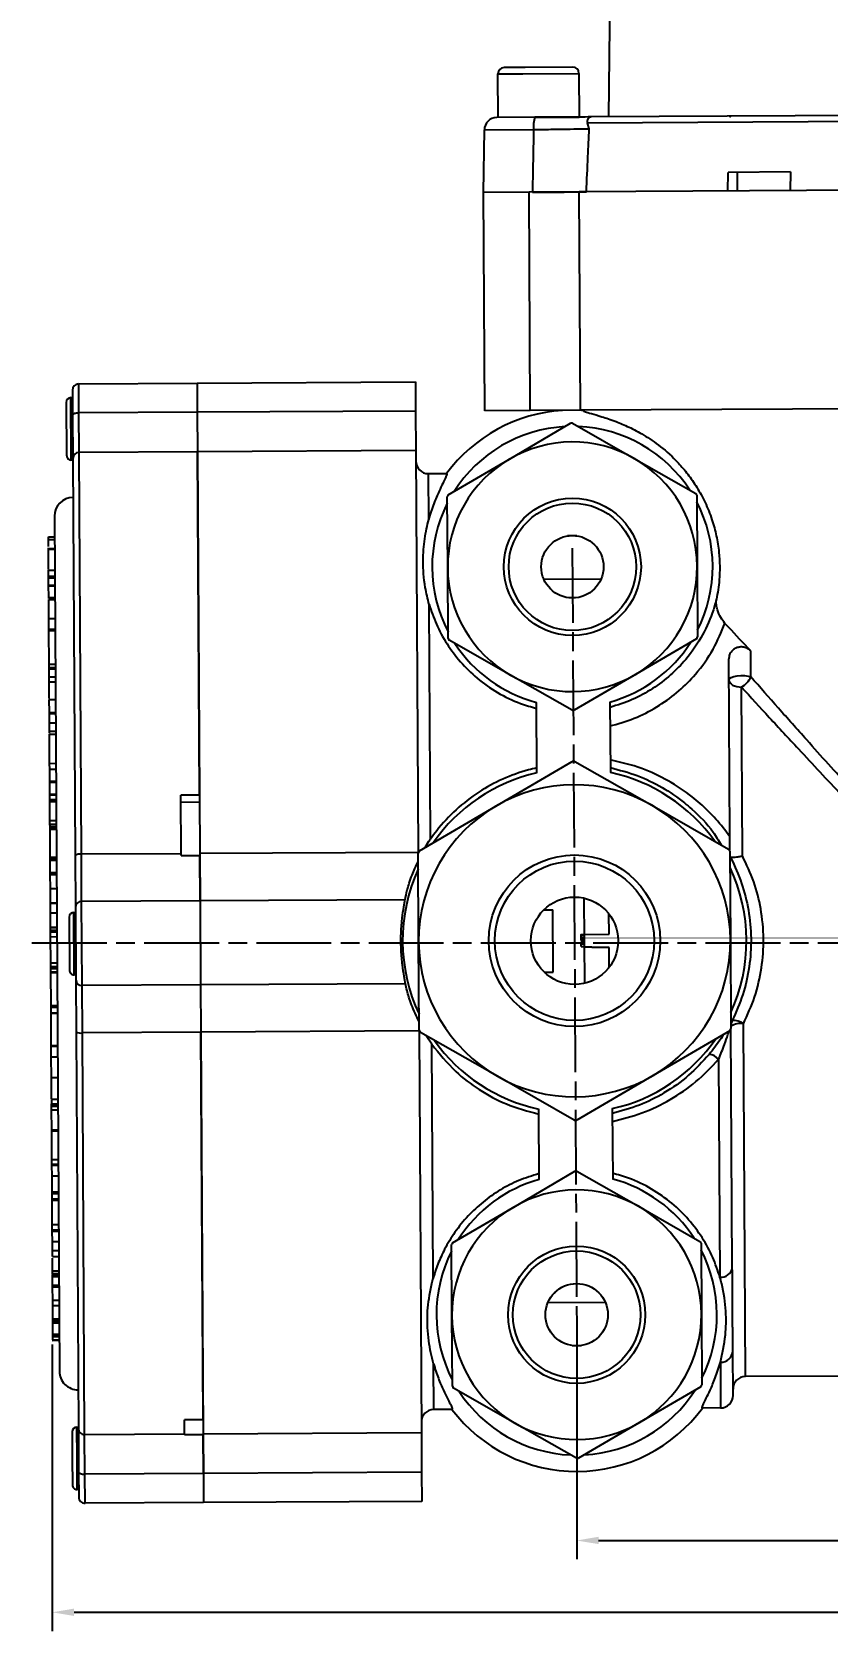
# Model space of a CAD drawing. Header units: millimetres. Extents: x 6533 to 7793, y 6972 to 7863.
# Drawn here: x 6806.1 to 6933.6, y 7419 to 7675.3 of the extents above; entities that cross this region are included whole.
import ezdxf

# ---------------------------------------------------------------- set-up
doc = ezdxf.new("R2010")
doc.units = ezdxf.units.MM
doc.linetypes.add('AM_ISO08W050', pattern=[18, 12, -1.5, 3, -1.5])
for name, color, linetype, lineweight in [('AM_5', 3, 'Continuous', 25), ('AM_7', 4, 'AM_ISO08W050', 25), ('标注', 3, 'Continuous', 13)]:
    doc.layers.add(name, color=color, linetype=linetype, lineweight=lineweight)
doc.styles.add('标注', font='txt.shx', dxfattribs={"height": 5})
doc.dimstyles.new('3.5-0.5', dxfattribs={"dimtxt": 5, "dimasz": 3.5, "dimexe": 3, "dimexo": 0.625, "dimtad": 1, "dimdsep": 46, "dimtxsty": '标注', "dimcen": 3.5, "dimaunit": 1, "dimadec": 0, "dimazin": 2, "dimtfac": 1, "dimtmove": 0, "dimatfit": 3, "dimfxl": 0, "dimarcsym": 0})
doc.dimstyles.new('3.5-0.5$0', dxfattribs={"dimtxt": 5, "dimasz": 3.5, "dimexe": 3, "dimexo": 0.625, "dimtad": 1, "dimdsep": 46, "dimtxsty": '标注', "dimcen": 3.5, "dimaunit": 1, "dimadec": 0, "dimazin": 2, "dimtfac": 1, "dimtmove": 0, "dimatfit": 3, "dimfxl": 0, "dimarcsym": 0})

# ---------------------------------------------------------------- blocks, each defined once
blk = doc.blocks.new('*D5')
at = {"layer": 'Defpoints', "color": 0, "transparency": 16777216}
for p in [(6809.38, 7465.57), (7177.5, 7467.08), (7177.5, 7422.04)]:
    blk.add_point(p, dxfattribs=at)
at = {"layer": '标注', "color": 0, "lineweight": -2, "transparency": 16777216}
for p, q in [((6809.38, 7464.94), (6809.38, 7419.04)), ((7177.5, 7466.45), (7177.5, 7419.04)), ((6812.88, 7422.04), (7174, 7422.04))]:
    blk.add_line(p, q, dxfattribs=at)
at = {"layer": '标注', "color": 0, "transparency": 16777216}
for points in [[(6812.88, 7422.63), (6812.88, 7421.46), (6809.38, 7422.04)], [(7174, 7422.63), (7174, 7421.46), (7177.5, 7422.04)]]:
    blk.add_solid(points, dxfattribs=at)
at = {"layer": '标注', "color": 0, "transparency": 16777216, "insert": (6993.44, 7425.17), "char_height": 5, "attachment_point": 5, "style": '标注'}
blk.add_mtext('370', dxfattribs=at)
blk = doc.blocks.new('*D9')
at = {"layer": 'AM_5', "color": 0, "lineweight": -2, "transparency": 16777216}
for p, q in [((7093.48, 7470.24), (7093.48, 7430.55)), ((6893.48, 7469.1), (6893.48, 7430.55)), ((6896.98, 7433.55), (7089.98, 7433.55))]:
    blk.add_line(p, q, dxfattribs=at)
at = {"layer": 'AM_5', "color": 0, "transparency": 16777216}
for points in [[(6896.98, 7434.14), (6896.98, 7432.97), (6893.48, 7433.55)], [(7089.98, 7434.14), (7089.98, 7432.97), (7093.48, 7433.55)]]:
    blk.add_solid(points, dxfattribs=at)
at = {"layer": 'Defpoints', "color": 0, "transparency": 16777216}
for p in [(7093.48, 7470.87), (6893.48, 7469.73), (7093.48, 7433.55)]:
    blk.add_point(p, dxfattribs=at)
at = {"layer": 'AM_5', "color": 0, "transparency": 16777216, "insert": (6993.48, 7436.68), "char_height": 5, "attachment_point": 5, "style": '标注'}
blk.add_mtext('200', dxfattribs=at)

msp = doc.modelspace()

# ---------------------------------------------------------------- linework, layer by layer
at = {"color": 7, "linetype": 'Continuous', "lineweight": 25}
for p, q in [((6898.643, 7661.691), (6900.164, 7791.228)), ((6892.838, 7669.657), (6885.238, 7669.614)), ((6880.844, 7668.589), (6884.862, 7668.612)), ((6880.884, 7661.589), (6880.844, 7668.589)), ((6885.238, 7669.614), (6881.838, 7669.595)), ((6884.862, 7668.612), (6893.844, 7668.663)), ((6893.844, 7668.663), (6893.884, 7661.663)), ((6980.313, 7662.157), (6895.816, 7661.674)), ((6878.562, 7649.576), (6878.68, 7659.611)), ((6878.68, 7659.611), (6886.575, 7659.656)), ((6886.752, 7661.623), (6880.668, 7661.588)), ((6886.752, 7661.623), (6893.884, 7661.663)), ((6895.194, 7660.723), (6977.574, 7661.194)), ((6895.492, 7659.777), (6895.194, 7660.723)), ((6917.703, 7649.799), (6917.797, 7652.8)), ((6927.792, 7652.857), (6917.797, 7652.8)), ((6919.22, 7652.808), (6919.238, 7649.808)), ((6927.792, 7652.857), (6927.698, 7649.856)), ((6885.843, 7649.617), (6878.562, 7649.576)), ((6885.843, 7649.617), (6878.563, 7649.576)), ((6878.762, 7614.576), (6878.563, 7649.576)), ((6893.889, 7649.663), (6885.843, 7649.617)), ((6886.043, 7614.618), (6885.843, 7649.617)), ((6975.562, 7650.13), (6893.889, 7649.663)), ((6894.089, 7614.664), (6893.889, 7649.663)), ((6813.627, 7618.904), (6832.626, 7619.013)), ((6813.653, 7614.236), (6813.627, 7618.904)), ((6832.626, 7619.013), (6867.626, 7619.213)), ((6832.626, 7619.013), (6832.653, 7614.345)), ((6867.626, 7619.213), (6867.652, 7614.544)), ((6811.643, 7615.943), (6811.692, 7607.443)), ((6812.389, 7616.697), (6812.639, 7616.699)), ((6812.446, 7606.697), (6812.389, 7616.697)), ((6812.632, 7617.899), (6812.655, 7613.879)), ((6812.655, 7613.879), (6812.695, 7606.924)), ((6832.653, 7614.345), (6813.653, 7614.236)), ((6813.689, 7607.914), (6813.653, 7614.236)), ((6867.652, 7614.544), (6832.653, 7614.345)), ((6832.653, 7614.345), (6832.689, 7608.022)), ((6867.652, 7614.544), (6867.688, 7608.222)), ((6886.043, 7614.618), (6878.762, 7614.576)), ((6894.089, 7614.664), (6886.043, 7614.618)), ((6975.762, 7615.13), (6894.089, 7614.664)), ((6882.697, 7606.851), (6892.5, 7612.586)), ((6892.828, 7612.588), (6902.696, 7606.965)), ((6867.688, 7608.222), (6832.689, 7608.022)), ((6867.688, 7608.222), (6868.056, 7543.826)), ((6812.696, 7606.699), (6812.446, 7606.697)), ((6812.695, 7606.924), (6813.058, 7543.334)), ((6832.689, 7608.022), (6813.689, 7607.914)), ((6814.057, 7543.518), (6813.689, 7607.914)), ((6832.689, 7608.022), (6833.057, 7543.627)), ((6833.003, 7553.013), (6832.689, 7608.022)), ((6872.893, 7601.116), (6882.697, 7606.851)), ((6902.696, 7606.965), (6912.565, 7601.342)), ((6869.71, 7604.524), (6872.622, 7604.541)), ((6869.752, 7597.183), (6869.71, 7604.524)), ((6872.796, 7589.473), (6872.731, 7600.831)), ((6912.73, 7601.059), (6912.795, 7589.702)), ((6809.748, 7597.682), (6810.53, 7460.684)), ((6808.767, 7594.371), (6809.767, 7594.377)), ((6808.769, 7593.98), (6808.767, 7594.371)), ((6808.769, 7593.98), (6809.769, 7593.986)), ((6893.506, 7594.537), (6892.028, 7594.528)), ((6808.652, 7592.518), (6809.777, 7592.524)), ((6808.778, 7592.428), (6809.778, 7592.433)), ((6808.797, 7589.055), (6809.797, 7589.061)), ((6808.802, 7588.109), (6808.797, 7589.055)), ((6808.802, 7588.109), (6809.802, 7588.115)), ((6808.804, 7587.832), (6808.802, 7588.109)), ((6808.804, 7587.832), (6809.804, 7587.837)), ((6808.811, 7586.666), (6808.804, 7587.832)), ((6872.86, 7578.116), (6872.796, 7589.473)), ((6888.195, 7587.63), (6897.418, 7587.682)), ((6912.795, 7589.702), (6912.86, 7578.344)), ((6808.819, 7585.154), (6808.694, 7585.153)), ((6808.811, 7586.666), (6809.811, 7586.672)), ((6808.811, 7586.524), (6808.811, 7586.666)), ((6808.811, 7586.524), (6809.811, 7586.529)), ((6808.821, 7584.814), (6808.811, 7586.524)), ((6889.362, 7586.043), (6889.269, 7586.043)), ((6889.362, 7585.952), (6889.362, 7586.043)), ((6808.697, 7584.665), (6809.822, 7584.671)), ((6808.828, 7583.56), (6808.703, 7583.56)), ((6808.824, 7584.322), (6809.824, 7584.327)), ((6870.044, 7545.966), (6869.829, 7583.542)), ((6808.841, 7581.278), (6809.841, 7581.284)), ((6808.851, 7579.592), (6808.841, 7581.278)), ((6808.851, 7579.592), (6809.851, 7579.598)), ((6808.852, 7579.35), (6808.851, 7579.592)), ((6808.852, 7579.35), (6809.852, 7579.355)), ((6808.883, 7573.985), (6808.852, 7579.35)), ((6882.894, 7572.21), (6873.026, 7577.833)), ((6912.698, 7578.059), (6902.894, 7572.324)), ((6808.87, 7576.273), (6808.745, 7576.272)), ((6918.043, 7546.339), (6917.88, 7574.846)), ((6921.412, 7571.942), (6921.379, 7576.113)), ((6808.888, 7573.13), (6808.763, 7573.129)), ((6808.883, 7573.985), (6809.883, 7573.991)), ((6808.886, 7573.442), (6809.886, 7573.447)), ((6808.887, 7573.239), (6808.886, 7573.442)), ((6808.887, 7573.239), (6809.887, 7573.245)), ((6808.895, 7571.962), (6808.887, 7573.239)), ((6902.894, 7572.324), (6893.09, 7566.589)), ((6808.77, 7571.948), (6809.895, 7571.954)), ((6808.895, 7571.962), (6809.895, 7571.968)), ((6808.899, 7571.149), (6809.899, 7571.155)), ((6892.763, 7566.588), (6882.894, 7572.21)), ((6920.06, 7543.262), (6919.906, 7570.313)), ((6808.915, 7568.32), (6809.915, 7568.326)), ((6808.927, 7566.263), (6808.915, 7568.32)), ((6887.084, 7556.553), (6887.02, 7567.85)), ((6898.819, 7567.917), (6898.883, 7556.621)), ((6808.927, 7566.263), (6809.927, 7566.268)), ((6808.928, 7566.082), (6808.927, 7566.263)), ((6808.928, 7566.082), (6809.928, 7566.087)), ((6808.937, 7564.556), (6808.928, 7566.082)), ((6808.937, 7564.504), (6808.812, 7564.503)), ((6808.937, 7564.556), (6809.937, 7564.562)), ((6808.944, 7563.229), (6808.937, 7564.556)), ((6808.944, 7563.229), (6809.944, 7563.234)), ((6808.946, 7562.932), (6808.944, 7563.229)), ((6808.947, 7562.757), (6809.947, 7562.762)), ((6808.974, 7558.089), (6808.947, 7562.757)), ((6808.957, 7560.972), (6808.832, 7560.972)), ((6808.967, 7559.304), (6808.842, 7559.304)), ((6808.974, 7558.089), (6809.974, 7558.095)), ((6808.979, 7557.136), (6808.974, 7558.089)), ((6808.979, 7557.136), (6809.979, 7557.141)), ((6808.99, 7555.209), (6808.979, 7557.136)), ((6880.514, 7551.236), (6892.769, 7558.405)), ((6893.178, 7558.407), (6905.514, 7551.379)), ((6808.99, 7555.209), (6809.99, 7555.215)), ((6808.991, 7555.092), (6808.99, 7555.209)), ((6808.991, 7555.092), (6809.991, 7555.098)), ((6809.002, 7553.129), (6808.991, 7555.092)), ((6809.002, 7553.129), (6810.002, 7553.135)), ((6809.003, 7553.033), (6809.002, 7553.129)), ((6809.003, 7553.033), (6810.003, 7553.038)), ((6809.007, 7552.272), (6809.003, 7553.033)), ((6809.007, 7552.272), (6810.007, 7552.277)), ((6809.009, 7551.983), (6809.007, 7552.272)), ((6809.009, 7551.983), (6810.009, 7551.988)), ((6809.026, 7548.928), (6809.009, 7551.983)), ((6833.003, 7553.013), (6830.003, 7552.995)), ((6830.057, 7543.609), (6830.003, 7552.995)), ((6830.01, 7551.879), (6833.01, 7551.896)), ((6809.014, 7551.125), (6808.889, 7551.125)), ((6868.26, 7544.067), (6880.514, 7551.236)), ((6905.514, 7551.379), (6917.849, 7544.35)), ((6809.026, 7548.928), (6810.026, 7548.933)), ((6809.026, 7548.891), (6809.026, 7548.928)), ((6809.029, 7548.338), (6810.029, 7548.344)), ((6809.032, 7547.953), (6809.029, 7548.338)), ((6809.032, 7547.953), (6810.032, 7547.959)), ((6809.032, 7547.835), (6809.032, 7547.953)), ((6809.032, 7547.835), (6810.032, 7547.841)), ((6809.034, 7547.53), (6809.032, 7547.835)), ((6809.034, 7547.53), (6810.034, 7547.536)), ((6809.06, 7543.029), (6809.034, 7547.53)), ((6809.06, 7542.908), (6808.935, 7542.908)), ((6809.06, 7543.029), (6810.06, 7543.035)), ((6809.061, 7542.9), (6809.06, 7543.029)), ((6809.061, 7542.9), (6810.061, 7542.906)), ((6809.062, 7542.594), (6809.061, 7542.9)), ((6809.062, 7542.594), (6810.062, 7542.599)), ((6809.074, 7540.602), (6809.062, 7542.594)), ((6813.058, 7543.334), (6813.106, 7535.004)), ((6830.057, 7543.609), (6814.057, 7543.518)), ((6814.1, 7535.946), (6814.057, 7543.518)), ((6830.058, 7543.322), (6830.057, 7543.609)), ((6830.058, 7543.322), (6833.058, 7543.34)), ((6868.056, 7543.826), (6833.057, 7543.627)), ((6833.057, 7543.627), (6833.1, 7536.054)), ((6833.1, 7536.054), (6833.058, 7543.34)), ((6868.138, 7529.514), (6868.057, 7543.711)), ((6918.056, 7543.997), (6918.137, 7529.8)), ((6809.074, 7540.602), (6810.074, 7540.607)), ((6809.075, 7540.295), (6809.074, 7540.602)), ((6809.075, 7540.295), (6810.075, 7540.301)), ((6809.088, 7538.013), (6809.075, 7540.295)), ((6809.088, 7538.013), (6810.088, 7538.019)), ((6809.102, 7535.725), (6809.088, 7538.013)), ((6894.645, 7536.493), (6894.65, 7535.666)), ((6809.102, 7535.725), (6810.101, 7535.73)), ((6809.102, 7535.696), (6809.102, 7535.725)), ((6809.102, 7535.696), (6810.102, 7535.702)), ((6809.111, 7534.112), (6809.102, 7535.696)), ((6809.111, 7534.112), (6810.111, 7534.118)), ((6809.124, 7531.824), (6809.111, 7534.112)), ((6812.86, 7534.199), (6813.11, 7534.2)), ((6812.917, 7524.199), (6812.86, 7534.199)), ((6813.106, 7535.004), (6813.172, 7523.396)), ((6833.1, 7536.054), (6814.1, 7535.946)), ((6814.177, 7522.466), (6814.1, 7535.946)), ((6865.963, 7536.242), (6833.1, 7536.054)), ((6833.1, 7536.054), (6833.177, 7522.574)), ((6888.21, 7534.629), (6889.655, 7534.637)), ((6889.712, 7524.637), (6889.655, 7534.637)), ((6894.65, 7535.666), (6894.678, 7530.666)), ((6898.678, 7530.689), (6898.659, 7533.959)), ((6809.124, 7531.824), (6810.124, 7531.83)), ((6809.124, 7531.795), (6809.124, 7531.824)), ((6809.124, 7531.795), (6810.124, 7531.801)), ((6809.124, 7531.752), (6809.124, 7531.795)), ((6809.127, 7531.333), (6810.127, 7531.338)), ((6809.128, 7531.125), (6809.127, 7531.333)), ((6812.115, 7533.444), (6812.163, 7524.944)), ((6809.128, 7531.168), (6809.003, 7531.167)), ((6809.128, 7531.125), (6810.128, 7531.13)), ((6809.128, 7531.098), (6809.128, 7531.125)), ((6809.128, 7531.098), (6810.128, 7531.103)), ((6809.132, 7530.314), (6809.128, 7531.098)), ((6809.132, 7530.314), (6810.132, 7530.32)), ((6809.156, 7526.123), (6809.132, 7530.314)), ((6868.219, 7515.317), (6868.138, 7529.514)), ((6894.178, 7530.65), (6894.678, 7530.653)), ((6894.178, 7530.641), (6894.678, 7530.644)), ((6894.179, 7530.584), (6894.178, 7530.641)), ((6894.179, 7530.584), (6894.679, 7530.587)), ((6894.179, 7530.554), (6894.679, 7530.557)), ((6894.179, 7530.524), (6894.179, 7530.554)), ((6894.179, 7530.524), (6894.679, 7530.527)), ((6894.181, 7530.125), (6894.179, 7530.524)), ((6894.181, 7530.117), (6894.681, 7530.12)), ((6894.181, 7530.101), (6894.681, 7530.103)), ((6894.181, 7530.086), (6894.181, 7530.101)), ((6894.181, 7530.086), (6894.681, 7530.088)), ((6894.182, 7530.058), (6894.181, 7530.086)), ((6894.182, 7530.058), (6894.682, 7530.061)), ((6894.182, 7530.028), (6894.682, 7530.031)), ((6894.182, 7530.016), (6894.682, 7530.019)), ((6894.682, 7530.018), (6894.182, 7530.015)), ((6894.183, 7529.806), (6894.182, 7530.003)), ((6894.183, 7529.806), (6894.683, 7529.809)), ((6894.683, 7529.78), (6894.183, 7529.778)), ((6894.185, 7529.486), (6894.685, 7529.489)), ((6894.187, 7529.144), (6894.687, 7529.147)), ((6894.189, 7528.735), (6894.689, 7528.738)), ((6894.678, 7530.666), (6898.678, 7530.689)), ((6894.678, 7530.666), (6894.69, 7528.666)), ((6918.137, 7529.8), (6918.218, 7515.603)), ((6894.69, 7528.666), (6895.889, 7528.673)), ((6894.69, 7528.666), (6894.718, 7523.666)), ((6895.889, 7528.673), (6895.89, 7528.565)), ((6898.69, 7528.581), (6895.89, 7528.565)), ((6898.708, 7525.418), (6898.69, 7528.581)), ((6809.156, 7526.123), (6810.156, 7526.128)), ((6809.16, 7525.534), (6809.156, 7526.123)), ((6809.16, 7525.534), (6810.16, 7525.54)), ((6809.16, 7525.497), (6809.16, 7525.534)), ((6809.16, 7525.497), (6810.16, 7525.503)), ((6809.162, 7525.189), (6809.16, 7525.497)), ((6809.162, 7525.189), (6810.162, 7525.195)), ((6809.165, 7524.677), (6810.165, 7524.682)), ((6809.165, 7524.601), (6809.165, 7524.677)), ((6809.165, 7524.601), (6810.165, 7524.607)), ((6809.165, 7524.565), (6809.165, 7524.601)), ((6809.165, 7524.565), (6810.165, 7524.571)), ((6809.196, 7519.258), (6809.165, 7524.565)), ((6813.167, 7524.2), (6812.917, 7524.199)), ((6888.267, 7524.629), (6889.712, 7524.637)), ((6894.718, 7523.666), (6894.723, 7522.839)), ((6813.172, 7523.396), (6813.22, 7515.067)), ((6833.177, 7522.574), (6814.177, 7522.466)), ((6814.221, 7514.893), (6814.177, 7522.466)), ((6866.04, 7522.762), (6833.177, 7522.574)), ((6833.177, 7522.574), (6833.22, 7515.002)), ((6809.19, 7520.181), (6809.065, 7520.18)), ((6809.069, 7519.518), (6809.194, 7519.519)), ((6809.196, 7519.258), (6810.196, 7519.264)), ((6809.197, 7519.027), (6809.196, 7519.258)), ((6809.197, 7519.027), (6810.197, 7519.032)), ((6809.197, 7519.019), (6810.197, 7519.024)), ((6809.202, 7518.1), (6809.197, 7519.019)), ((6809.202, 7518.1), (6810.202, 7518.105)), ((6809.203, 7518.032), (6809.202, 7518.1)), ((6809.203, 7518.032), (6810.203, 7518.038)), ((6809.232, 7512.875), (6809.203, 7518.032)), ((6918.432, 7516.878), (6918.43, 7516.934)), ((6920.537, 7459.812), (6920.214, 7516.361)), ((6813.22, 7515.067), (6813.583, 7451.476)), ((6833.22, 7515.002), (6814.221, 7514.893)), ((6814.588, 7450.498), (6814.221, 7514.893)), ((6868.22, 7515.202), (6833.22, 7515.002)), ((6833.22, 7515.002), (6833.588, 7450.606)), ((6833.575, 7452.906), (6833.22, 7515.002)), ((6868.22, 7515.202), (6868.587, 7450.806)), ((6880.761, 7507.935), (6868.426, 7514.964)), ((6870.232, 7513.086), (6869.333, 7514.447)), ((6918.015, 7515.247), (6905.761, 7508.078)), ((6918.437, 7477.224), (6918.218, 7515.603)), ((6809.232, 7512.875), (6810.232, 7512.881)), ((6809.233, 7512.752), (6809.232, 7512.875)), ((6809.233, 7512.752), (6810.233, 7512.758)), ((6809.242, 7511.04), (6809.233, 7512.752)), ((6809.242, 7511.04), (6810.242, 7511.046)), ((6809.261, 7507.732), (6809.242, 7511.04)), ((6870.446, 7475.509), (6870.232, 7513.086)), ((6916.246, 7510.667), (6916.446, 7475.772)), ((6809.261, 7507.732), (6810.261, 7507.737)), ((6809.281, 7504.253), (6809.261, 7507.732)), ((6893.097, 7500.907), (6880.761, 7507.935)), ((6905.761, 7508.078), (6893.506, 7500.909)), ((6809.281, 7504.253), (6810.281, 7504.259)), ((6809.282, 7504.183), (6809.285, 7503.547)), ((6809.285, 7503.537), (6810.285, 7503.543)), ((6809.286, 7503.383), (6809.285, 7503.537)), ((6809.286, 7503.383), (6810.286, 7503.389)), ((6809.287, 7503.156), (6809.286, 7503.383)), ((6809.287, 7503.156), (6810.287, 7503.161)), ((6809.291, 7502.545), (6810.291, 7502.551)), ((6809.309, 7499.37), (6809.291, 7502.545)), ((6887.456, 7491.397), (6887.392, 7502.693)), ((6899.191, 7502.76), (6899.255, 7491.464)), ((6809.309, 7499.37), (6810.309, 7499.376)), ((6809.31, 7499.218), (6809.309, 7499.37)), ((6809.31, 7499.218), (6810.31, 7499.224)), ((6809.336, 7494.601), (6809.31, 7499.218)), ((6809.336, 7494.601), (6810.336, 7494.606)), ((6809.34, 7493.876), (6809.336, 7494.601)), ((6809.34, 7493.876), (6810.34, 7493.882)), ((6809.342, 7493.691), (6809.34, 7493.876)), ((6809.342, 7493.691), (6810.342, 7493.697)), ((6809.351, 7491.996), (6809.342, 7493.691)), ((6809.351, 7491.996), (6810.351, 7492.002)), ((6809.366, 7489.411), (6809.351, 7491.996)), ((6883.381, 7486.989), (6893.185, 7492.724)), ((6893.512, 7492.726), (6903.381, 7487.104)), ((6809.366, 7489.411), (6810.366, 7489.417)), ((6809.367, 7489.157), (6809.366, 7489.411)), ((6809.367, 7489.157), (6810.367, 7489.162)), ((6809.372, 7488.319), (6809.367, 7489.157)), ((6809.372, 7488.319), (6810.372, 7488.324)), ((6809.373, 7488.109), (6809.372, 7488.319)), ((6809.373, 7488.109), (6810.373, 7488.114)), ((6809.396, 7484.179), (6809.373, 7488.109)), ((6873.577, 7481.254), (6883.381, 7486.989)), ((6903.381, 7487.104), (6913.249, 7481.481)), ((6809.269, 7484.45), (6809.394, 7484.451)), ((6809.399, 7483.586), (6809.274, 7483.585)), ((6809.396, 7484.179), (6810.396, 7484.185)), ((6809.401, 7483.336), (6809.396, 7484.179)), ((6809.401, 7483.336), (6810.401, 7483.342)), ((6809.402, 7483.107), (6809.401, 7483.336)), ((6809.402, 7483.107), (6810.402, 7483.112)), ((6809.411, 7481.481), (6809.402, 7483.107)), ((6809.416, 7480.632), (6809.291, 7480.631)), ((6809.411, 7481.481), (6810.411, 7481.487)), ((6809.42, 7480.032), (6809.411, 7481.481)), ((6809.42, 7480.032), (6810.42, 7480.038)), ((6809.425, 7479.042), (6809.42, 7480.032)), ((6873.48, 7469.612), (6873.415, 7480.97)), ((6913.415, 7481.198), (6913.479, 7469.84)), ((6809.425, 7479.042), (6810.425, 7479.048)), ((6810.441, 7476.285), (6809.316, 7476.278)), ((6809.438, 7476.752), (6810.438, 7476.758)), ((6809.442, 7476.153), (6810.442, 7476.159)), ((6809.443, 7475.85), (6810.443, 7475.856)), ((6809.451, 7474.481), (6809.444, 7475.823)), ((6809.451, 7474.481), (6810.451, 7474.487)), ((6809.453, 7474.215), (6809.451, 7474.481)), ((6809.453, 7474.215), (6810.453, 7474.221)), ((6809.465, 7472.052), (6809.453, 7474.215)), ((6889.913, 7473.231), (6890.006, 7473.231)), ((6890.006, 7473.231), (6890.005, 7473.322)), ((6809.465, 7472.052), (6810.465, 7472.058)), ((6809.47, 7471.211), (6809.465, 7472.052)), ((6809.47, 7471.211), (6810.47, 7471.217)), ((6809.482, 7469.061), (6809.47, 7471.211)), ((6898.08, 7471.684), (6888.857, 7471.632)), ((6913.479, 7469.84), (6913.544, 7458.483)), ((6809.482, 7469.061), (6810.482, 7469.067)), ((6809.483, 7468.835), (6809.482, 7469.061)), ((6809.483, 7468.835), (6810.483, 7468.841)), ((6809.484, 7468.715), (6809.483, 7468.835)), ((6809.484, 7468.715), (6810.484, 7468.721)), ((6809.486, 7468.423), (6809.484, 7468.715)), ((6809.486, 7468.423), (6810.486, 7468.428)), ((6809.496, 7466.597), (6809.486, 7468.423)), ((6873.545, 7458.254), (6873.48, 7469.612)), ((6810.502, 7465.575), (6809.377, 7465.569)), ((6809.496, 7466.597), (6810.496, 7466.602)), ((6809.497, 7466.512), (6809.496, 7466.597)), ((6809.497, 7466.547), (6810.497, 7466.552)), ((6809.498, 7466.242), (6809.497, 7466.547)), ((6809.498, 7466.242), (6810.498, 7466.248)), ((6809.501, 7465.712), (6809.498, 7466.242)), ((6809.501, 7465.712), (6810.501, 7465.718)), ((6892.769, 7464.777), (6894.247, 7464.785)), ((6916.524, 7462.131), (6916.565, 7454.789)), ((6918.554, 7456.801), (6918.513, 7463.946)), ((6870.566, 7454.527), (6870.524, 7461.868)), ((6936.317, 7459.902), (6920.537, 7459.812)), ((6883.579, 7452.349), (6873.71, 7457.972)), ((6913.382, 7458.198), (6903.579, 7452.463)), ((6873.479, 7454.543), (6870.566, 7454.527)), ((6916.565, 7454.789), (6913.653, 7454.773)), ((6833.575, 7452.906), (6830.575, 7452.889)), ((6830.588, 7450.589), (6830.575, 7452.889)), ((6893.447, 7446.726), (6883.579, 7452.349)), ((6903.579, 7452.463), (6893.775, 7446.728)), ((6812.586, 7450.946), (6812.61, 7446.696)), ((6813.331, 7451.7), (6813.581, 7451.701)), ((6813.36, 7446.7), (6813.331, 7451.7)), ((6813.583, 7451.476), (6813.622, 7444.521)), ((6830.588, 7450.589), (6814.588, 7450.498)), ((6814.624, 7444.175), (6814.588, 7450.498)), ((6830.588, 7450.533), (6830.588, 7450.589)), ((6830.588, 7450.533), (6833.588, 7450.55)), ((6868.587, 7450.806), (6833.588, 7450.606)), ((6833.588, 7450.606), (6833.624, 7444.284)), ((6833.624, 7444.284), (6833.588, 7450.55)), ((6868.587, 7450.806), (6868.623, 7444.484)), ((6813.388, 7441.7), (6813.36, 7446.7)), ((6812.61, 7446.696), (6812.634, 7442.446)), ((6813.622, 7444.521), (6813.645, 7440.502)), ((6833.624, 7444.284), (6814.624, 7444.175)), ((6814.651, 7439.507), (6814.624, 7444.175)), ((6868.623, 7444.484), (6833.624, 7444.284)), ((6833.624, 7444.284), (6833.651, 7439.616)), ((6868.623, 7444.484), (6868.65, 7439.816)), ((6813.638, 7441.702), (6813.388, 7441.7)), ((6833.651, 7439.616), (6814.651, 7439.507)), ((6868.65, 7439.816), (6833.651, 7439.616))]:
    msp.add_line(p, q, dxfattribs=at)
at = {"color": 7, "linetype": 'Continuous', "lineweight": 25, "flags": 128}
for points in [[(6813.653, 7614.236), (6813.458, 7614.228), (6813.271, 7614.207), (6813.098, 7614.174), (6812.947, 7614.129), (6812.823, 7614.075), (6812.731, 7614.014), (6812.674, 7613.947), (6812.655, 7613.879)], [(6894.53, 7614.638), (6894.529, 7614.642), (6894.529, 7614.645), (6894.529, 7614.649), (6894.529, 7614.652), (6894.528, 7614.656), (6894.528, 7614.659), (6894.528, 7614.663), (6894.528, 7614.666)], [(6917.899, 7571.458), (6917.99, 7571.671), (6918.255, 7571.866), (6918.671, 7572.024), (6919.2, 7572.132), (6919.792, 7572.179), (6920.395, 7572.161), (6920.952, 7572.079), (6921.412, 7571.942)], [(6917.899, 7571.458), (6917.939, 7571.233), (6918.054, 7571.016), (6918.24, 7570.817), (6918.49, 7570.643), (6918.794, 7570.501), (6919.14, 7570.396), (6919.516, 7570.333), (6919.906, 7570.313)], [(6813.622, 7444.521), (6813.642, 7444.453), (6813.699, 7444.387), (6813.792, 7444.327), (6813.917, 7444.274), (6814.068, 7444.232), (6814.242, 7444.2), (6814.429, 7444.181), (6814.624, 7444.175)]]:
    msp.add_lwpolyline(points, dxfattribs=at)
at = {"color": 7, "linetype": 'Continuous', "lineweight": 25}
for centre, radius in [((6892.795, 7589.588), 11), ((6892.795, 7589.588), 10.217), ((6892.795, 7589.588), 5), ((6893.138, 7529.657), 13.75), ((6893.138, 7529.657), 12.771), ((6893.138, 7529.657), 7), ((6893.48, 7469.726), 11), ((6893.48, 7469.726), 10.217), ((6893.48, 7469.726), 5)]:
    msp.add_circle(centre, radius, dxfattribs=at)
for centre, radius, start, end in [((6892.844, 7668.658), 1, 0.32718, 90.32718), ((6881.844, 7668.595), 1, 90.32718, 180.32718), ((6880.68, 7659.588), 2, 90.32718, 179.32718), ((6891.9, 7660.168), 5.35, 164.22338, 185.48552), ((6813.632, 7617.904), 1, 90.32718, 180.32718), ((6812.393, 7615.947), 0.75, 90.32718, 180.32718), ((6892.795, 7589.588), 25.111, 93.65538, 143.4518), ((6892.795, 7589.588), 25.111, 86.03979, 86.99898), ((6892.795, 7589.588), 22.492, 93.10023, 147.55413), ((6892.795, 7589.588), 23, 89.91903, 90.73533), ((6892.795, 7589.588), 22.492, 33.10023, 87.55413), ((6892.795, 7589.588), 20, 60.32718, 120.32718), ((6812.442, 7607.447), 0.75, 180.32718, 270.32718), ((6813.687, 7606.922), 0.992, 89.86502, 179.85744), ((6869.698, 7606.524), 2, 180.32718, 270.32718), ((6892.795, 7589.588), 20, 120.32718, 180.32718), ((6892.795, 7589.588), 20, 0.32718, 60.32718), ((6812.748, 7597.699), 3, 90.32718, 180.32718), ((6892.795, 7589.588), 23, 149.91903, 150.73533), ((6892.795, 7589.588), 23, 29.91903, 30.73533), ((6892.795, 7589.588), 22.492, 153.10023, 207.55413), ((6892.795, 7589.588), 22.492, 333.10023, 27.55413), ((6892.795, 7589.588), 20, 180.32718, 240.32718), ((6892.795, 7589.588), 20, 300.32718, 0.32718), ((6892.795, 7589.588), 23, 209.91903, 210.73533), ((6892.795, 7589.588), 22.492, 285.53317, 327.55413), ((6892.795, 7589.588), 23, 329.91903, 330.73533), ((6892.795, 7589.588), 22.492, 213.10023, 255.12119), ((6892.795, 7589.588), 20, 240.32718, 300.32718), ((6918.053, 7573.537), 3.719, 299.88086, 334.601), ((6892.795, 7589.588), 23, 269.91903, 270.73533), ((6893.138, 7529.657), 28.75, 89.91903, 90.73533), ((6893.138, 7529.657), 27.569, 102.6833, 145.25906), ((6893.138, 7529.657), 25, 60.32718, 120.32718), ((6893.138, 7529.657), 27.569, 35.3953, 77.97106), ((6893.138, 7529.657), 25, 120.32718, 180.32718), ((6893.138, 7529.657), 25, 0.32718, 60.32718), ((6893.138, 7529.657), 28.75, 29.91903, 30.73533), ((6813.824, 7541.985), 1.551, 81.34821, 119.59275), ((6893.138, 7529.657), 28.75, 149.91903, 150.73533), ((6893.138, 7529.657), 27.569, 155.3953, 205.25906), ((6893.138, 7529.657), 27.569, 335.3953, 25.25906), ((6812.865, 7533.449), 0.75, 90.32718, 180.32718), ((6814.075, 7534.977), 0.97, 88.50043, 178.37578), ((6893.138, 7529.657), 25, 180.32718, 240.32718), ((6893.138, 7529.657), 25, 300.32718, 0.32718), ((6812.913, 7524.949), 0.75, 180.32718, 270.32718), ((6814.141, 7523.435), 0.97, 182.27858, 272.15393), ((6920.21, 7516.035), 1.994, 153.21616, 180.32526), ((6920.21, 7515.976), 1.994, 153.1168, 180.32526), ((6919.749, 7513.468), 2.93, 80.86838, 121.53989), ((6918.519, 7513.849), 3.03, 55.98155, 91.65073), ((6813.97, 7516.424), 1.551, 241.06161, 279.30615), ((6893.138, 7529.657), 28.75, 209.91903, 210.73533), ((6893.138, 7529.657), 27.569, 215.3953, 257.97106), ((6893.138, 7529.657), 27.569, 282.6833, 325.25906), ((6893.138, 7529.657), 28.75, 329.91903, 330.73533), ((6914.438, 7509.01), 2.453, 42.4958, 83.37), ((6893.138, 7529.657), 25, 240.32718, 300.32718), ((6893.138, 7529.657), 28.75, 269.91903, 270.73533), ((6893.48, 7469.726), 22.492, 105.53317, 147.55413), ((6893.48, 7469.726), 23, 89.91903, 90.73533), ((6893.48, 7469.726), 22.492, 33.10023, 75.12119), ((6893.48, 7469.726), 20, 60.32718, 120.32718), ((6893.48, 7469.726), 20, 120.32718, 180.32718), ((6893.48, 7469.726), 20, 0.32718, 60.32718), ((6893.48, 7469.726), 23, 149.91903, 150.73533), ((6893.48, 7469.726), 23, 29.91903, 30.73533), ((6893.48, 7469.726), 22.492, 333.10023, 27.55413), ((6893.48, 7469.726), 22.492, 153.10023, 207.55413), ((6916.676, 7477.548), 1.791, 262.60493, 349.57471), ((6893.48, 7469.726), 20, 300.32718, 0.32718), ((6893.48, 7469.726), 20, 180.32718, 240.32718), ((6916.606, 7464.039), 1.91, 267.53299, 357.22952), ((6813.53, 7460.701), 3, 180.32718, 270.32718), ((6920.548, 7457.812), 2, 90.32718, 180.32718), ((6893.48, 7469.726), 23, 209.91903, 210.73533), ((6893.48, 7469.726), 22.492, 213.10023, 267.55413), ((6893.48, 7469.726), 22.492, 273.10023, 327.55413), ((6893.48, 7469.726), 23, 329.91903, 330.73533), ((6870.578, 7452.527), 2, 90.32718, 180.32718), ((6893.48, 7469.726), 25.111, 217.20256, 323.4518), ((6916.554, 7456.789), 2, 270.32718, 0.32718), ((6893.48, 7469.726), 20, 240.32718, 300.32718), ((6813.336, 7450.95), 0.75, 90.32718, 180.32718), ((6814.575, 7451.49), 0.992, 180.79692, 270.78934), ((6893.48, 7469.726), 23, 269.91903, 270.73533), ((6813.384, 7442.45), 0.75, 180.32718, 270.32718), ((6814.645, 7440.507), 1, 180.32718, 270.32718)]:
    msp.add_arc(centre, radius, start, end, dxfattribs=at)
for points, knots in [([(6886.575, 7659.656), (6886.539, 7657.783), (6886.475, 7654.438), (6886.41, 7651.092), (6886.382, 7649.62)], [0, 0, 0, 0, 0.56, 1, 1, 1, 1]), ([(6886.575, 7659.656), (6887.647, 7659.673), (6889.793, 7659.706), (6892.535, 7659.745), (6894.623, 7659.771), (6895.202, 7659.775), (6895.492, 7659.777)], [0, 0, 0, 0, 0.2500471, 0.50006, 0.7503071, 1, 1, 1, 1]), ([(6895.816, 7661.674), (6895.162, 7661.671), (6893.861, 7661.663), (6891.527, 7661.65), (6889.118, 7661.636), (6887.542, 7661.627), (6886.752, 7661.623)], [0, 0, 0, 0, 0.2818719, 0.5606521, 0.7796601, 1, 1, 1, 1]), ([(6895.033, 7649.67), (6895.118, 7651.556), (6895.272, 7654.926), (6895.424, 7658.295), (6895.492, 7659.777)], [0, 0, 0, 0, 0.56, 1, 1, 1, 1]), ([(6895.816, 7661.674), (6895.809, 7661.675), (6895.799, 7661.675), (6895.716, 7661.661), (6895.526, 7661.611), (6895.263, 7661.423), (6895.128, 7661.028), (6895.173, 7660.819), (6895.194, 7660.72)], [0, 0, 0, 0, 0.1242574, 0.1869719, 0.1977105, 0.5021262, 0.7642666, 1, 1, 1, 1]), ([(6918.038, 7661.786), (6918.042, 7661.777), (6918.052, 7661.756), (6918.162, 7661.779), (6918.221, 7661.791)], [0, 0, 0, 0, 0.4605341, 1, 1, 1, 1]), ([(6886.382, 7649.62), (6887.427, 7649.626), (6889.516, 7649.638), (6892.164, 7649.653), (6894.186, 7649.665), (6894.75, 7649.668), (6895.033, 7649.67)], [0, 0, 0, 0, 0.2500652, 0.4994456, 0.7493864, 1, 1, 1, 1]), ([(6894.53, 7614.638), (6894.599, 7614.571), (6894.737, 7614.437), (6895.775, 7614.163), (6897.408, 7613.692), (6899.49, 7612.99), (6901.818, 7612.037), (6904.215, 7610.776), (6906.908, 7608.97), (6909.341, 7606.78), (6911.31, 7604.473), (6912.77, 7602.381), (6914.105, 7599.933), (6915.178, 7597.287), (6915.913, 7594.566), (6916.318, 7592.034), (6916.443, 7589.658), (6916.365, 7587.082), (6916.073, 7585.407), (6915.897, 7584.393)], [0, 0, 0, 0, 0.0982074, 0.1967841, 0.2952852, 0.393389, 0.465338, 0.5372427, 0.6099054, 0.682371, 0.7201928, 0.7579698, 0.7962432, 0.8344486, 0.8674177, 0.9003836, 0.9285512, 0.9567372, 1, 1, 1, 1]), ([(6872.622, 7604.541), (6872.652, 7604.507), (6872.712, 7604.44), (6872.479, 7603.888), (6872.033, 7603.001), (6871.377, 7601.647), (6870.554, 7599.795), (6870.02, 7598.056), (6869.752, 7597.183)], [0, 0, 0, 0, 0.1525742, 0.3051596, 0.461858, 0.6185799, 0.8086165, 1, 1, 1, 1]), ([(6869.829, 7583.542), (6869.598, 7584.461), (6868.985, 7586.89), (6868.769, 7590.631), (6869.04, 7594.184), (6869.514, 7596.18), (6869.752, 7597.183)], [0, 0, 0, 0, 0.1656769, 0.4382099, 0.7177429, 1, 1, 1, 1]), ([(6808.775, 7592.849), (6808.774, 7593.088), (6808.77, 7593.702), (6808.769, 7593.875), (6808.769, 7593.98)], [0, 0, 0, 0, 0.388127, 1, 1, 1, 1]), ([(6808.796, 7589.141), (6808.795, 7589.487), (6808.79, 7590.337), (6808.784, 7591.401), (6808.779, 7592.15), (6808.778, 7592.335), (6808.778, 7592.428)], [0, 0, 0, 0, 0.2561162, 0.6273694, 0.8136865, 1, 1, 1, 1]), ([(6808.841, 7581.38), (6808.84, 7581.474), (6808.837, 7582.048), (6808.832, 7582.941), (6808.827, 7583.853), (6808.825, 7584.165), (6808.824, 7584.322)], [0, 0, 0, 0, 0.0886133, 0.5434746, 0.7717201, 1, 1, 1, 1]), ([(6869.829, 7583.542), (6870.177, 7582.497), (6870.872, 7580.409), (6872.557, 7577.284), (6874.752, 7574.335), (6877.453, 7571.66), (6880.717, 7569.373), (6883.977, 7567.775), (6886.173, 7567.147), (6887.025, 7566.903)], [0, 0, 0, 0, 0.1585778, 0.3170126, 0.4639586, 0.6107796, 0.7586227, 0.9063783, 1, 1, 1, 1]), ([(6915.897, 7584.393), (6915.739, 7583.822), (6915.224, 7581.959), (6913.8, 7578.675), (6911.42, 7575.113), (6908.608, 7572.213), (6905.722, 7570.012), (6902.446, 7568.203), (6900.031, 7567.44), (6898.824, 7567.058)], [0, 0, 0, 0, 0.085829, 0.2800044, 0.4737823, 0.6064816, 0.7390986, 0.8695685, 1, 1, 1, 1]), ([(6917.242, 7580.526), (6917.009, 7580.826), (6916.537, 7581.43), (6916.09, 7582.513), (6915.875, 7583.437), (6915.84, 7584.033), (6915.883, 7584.304), (6915.897, 7584.393)], [0, 0, 0, 0, 0.2938257, 0.5930859, 0.7890914, 0.9313425, 1, 1, 1, 1]), ([(6898.841, 7564.082), (6898.98, 7564.116), (6900.463, 7564.474), (6903.211, 7565.421), (6906.8, 7567.302), (6909.946, 7569.651), (6912.946, 7572.666), (6915.55, 7576.373), (6916.678, 7579.141), (6917.242, 7580.526)], [0, 0, 0, 0, 0.0151329, 0.161419, 0.3077228, 0.4523133, 0.5969618, 0.7983153, 1, 1, 1, 1]), ([(6921.379, 7576.113), (6920.19, 7577.377), (6918.789, 7578.865), (6917.445, 7580.309), (6917.242, 7580.526)], [0, 0, 0, 0, 0.84931434, 1, 1, 1, 1]), ([(6921.379, 7576.113), (6921.227, 7576.248), (6920.923, 7576.518), (6920.299, 7576.733), (6919.664, 7576.758), (6919.089, 7576.617), (6918.59, 7576.337), (6918.182, 7575.916), (6917.923, 7575.399), (6917.894, 7575.022), (6917.88, 7574.846)], [0, 0, 0, 0, 0.1309585, 0.2625394, 0.380592, 0.49014, 0.6030343, 0.7284892, 0.8733608, 1, 1, 1, 1]), ([(6808.886, 7573.463), (6808.886, 7573.482), (6808.886, 7573.508), (6808.885, 7573.557), (6808.885, 7573.603), (6808.885, 7573.672), (6808.884, 7573.805), (6808.883, 7573.913), (6808.883, 7573.985)], [0, 0, 0, 0, 0.1263216, 0.1802778, 0.2350742, 0.3460005, 0.5630009, 1, 1, 1, 1]), ([(6808.899, 7571.149), (6808.898, 7571.323), (6808.896, 7571.672), (6808.895, 7571.938), (6808.895, 7571.896), (6808.895, 7571.876)], [0, 0, 0, 0, 0.3520533, 0.7042856, 1, 1, 1, 1]), ([(6808.914, 7568.495), (6808.912, 7568.915), (6808.908, 7569.576), (6808.903, 7570.527), (6808.9, 7570.942), (6808.899, 7571.149)], [0, 0, 0, 0, 0.4644943, 0.73218594, 1, 1, 1, 1]), ([(6919.906, 7570.313), (6921.382, 7568.698), (6924.342, 7565.46), (6929.689, 7559.681), (6935.936, 7553.014), (6943.21, 7545.41), (6950.743, 7537.695), (6955.968, 7532.585), (6958.581, 7530.031)], [0, 0, 0, 0, 0.1267265, 0.2541095, 0.4376598, 0.6212433, 0.8106118, 1, 1, 1, 1]), ([(6959.371, 7530.827), (6956.883, 7533.359), (6951.907, 7538.423), (6944.582, 7546.217), (6937.36, 7554.059), (6931.093, 7561.01), (6925.776, 7566.982), (6922.869, 7570.286), (6921.412, 7571.942)], [0, 0, 0, 0, 0.1836196, 0.367222, 0.5564109, 0.7455629, 0.8724613, 1, 1, 1, 1]), ([(6887.08, 7557.366), (6886.632, 7557.26), (6884.76, 7556.816), (6881.576, 7555.652), (6877.662, 7553.528), (6874.091, 7550.749), (6871.598, 7548.105), (6870.37, 7546.415), (6870.044, 7545.966)], [0, 0, 0, 0, 0.0651536, 0.27251, 0.4799302, 0.7001338, 0.9203511, 1, 1, 1, 1]), ([(6918.043, 7546.339), (6917.323, 7547.296), (6915.885, 7549.208), (6913.779, 7551.261), (6911.255, 7553.362), (6908.208, 7555.379), (6903.81, 7557.478), (6900.576, 7558.256), (6898.871, 7558.667)], [0, 0, 0, 0, 0.1540427, 0.3080974, 0.378508, 0.5780622, 0.7775799, 1, 1, 1, 1]), ([(6898.879, 7557.398), (6900.339, 7557.02), (6903.233, 7556.271), (6907.22, 7554.313), (6910.063, 7552.38), (6912.819, 7550.013), (6914.947, 7547.858), (6916.246, 7545.722), (6916.673, 7545.021)], [0, 0, 0, 0, 0.2003955, 0.3970792, 0.5938237, 0.6635852, 0.8895379, 1, 1, 1, 1]), ([(6809.029, 7548.338), (6809.029, 7548.401), (6809.028, 7548.527), (6809.027, 7548.718), (6809.027, 7548.859), (6809.026, 7548.905), (6809.026, 7548.928)], [0, 0, 0, 0, 0.2805008, 0.5599417, 0.7795402, 1, 1, 1, 1]), ([(6869.185, 7544.609), (6869.378, 7544.938), (6869.639, 7545.383), (6869.961, 7545.846), (6870.044, 7545.966)], [0, 0, 0, 0, 0.74228324, 1, 1, 1, 1]), ([(6918.055, 7544.172), (6918.055, 7544.181), (6918.052, 7544.785), (6918.047, 7545.568), (6918.043, 7546.339)], [0, 0, 0, 0, 0.0154829, 1, 1, 1, 1]), ([(6865.963, 7536.242), (6866.057, 7536.715), (6866.245, 7537.662), (6866.948, 7539.961), (6867.717, 7541.627), (6868.064, 7542.381)], [0, 0, 0, 0, 0.3537743, 0.7076089, 1, 1, 1, 1]), ([(6918.075, 7543.124), (6918.122, 7543.094), (6918.216, 7543.034), (6918.614, 7543.026), (6919.155, 7543.08), (6919.665, 7543.172), (6919.972, 7543.241), (6920.056, 7543.261), (6920.06, 7543.262)], [0, 0, 0, 0, 0.2247288, 0.4493265, 0.6774787, 0.9120762, 0.9954833, 1, 1, 1, 1]), ([(6918.075, 7543.124), (6918.114, 7543.051), (6918.836, 7541.688), (6920.022, 7538.902), (6921.141, 7534.56), (6921.557, 7530.03), (6921.25, 7525.46), (6920.254, 7520.998), (6919.039, 7518.251), (6918.432, 7516.878)], [0, 0, 0, 0, 0.0092868, 0.1717756, 0.3342093, 0.5007093, 0.6672074, 0.8335738, 1, 1, 1, 1]), ([(6920.214, 7516.361), (6920.857, 7517.767), (6922.163, 7520.619), (6923.224, 7525.244), (6923.573, 7530.026), (6923.12, 7534.684), (6921.988, 7539.185), (6920.708, 7541.891), (6920.06, 7543.262)], [0, 0, 0, 0, 0.16689886, 0.3386246, 0.50511782, 0.6769526, 0.83633061, 1, 1, 1, 1]), ([(6866.04, 7522.762), (6865.971, 7523.121), (6865.832, 7523.839), (6865.522, 7525.753), (6865.31, 7528.039), (6865.278, 7530.49), (6865.432, 7532.802), (6865.695, 7534.753), (6865.887, 7535.802), (6865.951, 7536.174), (6865.963, 7536.242)], [0, 0, 0, 0, 0.1392095, 0.278354, 0.418662, 0.5563775, 0.6916671, 0.8285305, 0.9684858, 1, 1, 1, 1]), ([(6809.127, 7531.333), (6809.126, 7531.399), (6809.125, 7531.53), (6809.125, 7531.69), (6809.124, 7531.739), (6809.124, 7531.752)], [0, 0, 0, 0, 0.4234198, 0.8451404, 1, 1, 1, 1]), ([(6894.178, 7530.641), (6894.178, 7530.646), (6894.178, 7530.651), (6894.178, 7530.649), (6894.178, 7530.649)], [0, 0, 0, 0, 0.7869417, 1, 1, 1, 1]), ([(6894.179, 7530.554), (6894.179, 7530.555), (6894.179, 7530.557), (6894.179, 7530.562), (6894.179, 7530.566), (6894.179, 7530.568), (6894.179, 7530.569), (6894.179, 7530.569), (6894.179, 7530.571), (6894.179, 7530.572), (6894.179, 7530.574), (6894.179, 7530.576), (6894.179, 7530.58), (6894.179, 7530.582), (6894.179, 7530.584)], [0, 0, 0, 0, 0.2386166, 0.3782712, 0.4446992, 0.4580092, 0.4698852, 0.4809028, 0.4921122, 0.5298726, 0.5785042, 0.6635883, 0.7988682, 1, 1, 1, 1]), ([(6894.182, 7530.028), (6894.182, 7530.036), (6894.182, 7530.05), (6894.182, 7530.055), (6894.182, 7530.058)], [0, 0, 0, 0, 0.5578682, 1, 1, 1, 1]), ([(6894.182, 7530.015), (6894.182, 7530.015), (6894.182, 7530.014), (6894.182, 7530.017), (6894.182, 7530.015), (6894.182, 7530.019), (6894.182, 7530.022), (6894.182, 7530.024), (6894.182, 7530.026), (6894.182, 7530.027), (6894.182, 7530.028)], [0, 0, 0, 0, 0.43469275, 0.66878048, 0.85742927, 0.8923288, 0.92940729, 0.94712293, 0.963918, 1, 1, 1, 1]), ([(6894.183, 7529.778), (6894.183, 7529.778), (6894.183, 7529.776), (6894.183, 7529.78), (6894.183, 7529.782), (6894.183, 7529.794), (6894.183, 7529.802), (6894.183, 7529.806)], [0, 0, 0, 0, 0.0252648, 0.2679547, 0.5149893, 0.7558347, 1, 1, 1, 1]), ([(6894.187, 7529.144), (6894.187, 7529.176), (6894.186, 7529.24), (6894.186, 7529.313), (6894.185, 7529.388), (6894.185, 7529.479), (6894.185, 7529.483), (6894.185, 7529.486)], [0, 0, 0, 0, 0.0613956, 0.1238791, 0.249019, 0.4993402, 1, 1, 1, 1]), ([(6894.189, 7528.735), (6894.189, 7528.75), (6894.189, 7528.772), (6894.188, 7528.879), (6894.188, 7528.957), (6894.187, 7529.03), (6894.187, 7529.09), (6894.187, 7529.126), (6894.187, 7529.144)], [0, 0, 0, 0, 0.5003479, 0.7505412, 0.8755631, 0.9378648, 0.96908, 1, 1, 1, 1]), ([(6809.165, 7524.677), (6809.165, 7524.689), (6809.164, 7524.712), (6809.163, 7524.899), (6809.162, 7525.079), (6809.162, 7525.189)], [0, 0, 0, 0, 0.2815224, 0.5597776, 1, 1, 1, 1]), ([(6868.211, 7516.647), (6867.774, 7517.585), (6866.899, 7519.463), (6866.276, 7521.616), (6866.11, 7522.421), (6866.04, 7522.762)], [0, 0, 0, 0, 0.3654374, 0.7316204, 1, 1, 1, 1]), ([(6918.43, 7516.934), (6918.421, 7516.928), (6918.402, 7516.915), (6918.315, 7516.766), (6918.228, 7516.612), (6918.213, 7516.584)], [0, 0, 0, 0, 0.4335679, 0.8990313, 1, 1, 1, 1]), ([(6917.077, 7514.698), (6916.888, 7514.395), (6916.199, 7513.296), (6915.342, 7512.224), (6914.721, 7511.447)], [0, 0, 0, 0, 0.2754647, 1, 1, 1, 1]), ([(6916.246, 7510.667), (6916.569, 7511.455), (6917.098, 7512.747), (6917.628, 7514.303), (6917.85, 7514.997), (6917.91, 7515.185)], [0, 0, 0, 0, 0.5328098, 0.8735179, 1, 1, 1, 1]), ([(6870.232, 7513.086), (6871.458, 7511.568), (6873.686, 7508.813), (6877.829, 7505.685), (6882.272, 7503.253), (6885.636, 7502.352), (6887.397, 7501.881)], [0, 0, 0, 0, 0.2794219, 0.507449, 0.7421952, 1, 1, 1, 1]), ([(6914.721, 7511.447), (6913.658, 7510.289), (6911.501, 7507.941), (6907.679, 7505.26), (6903.564, 7503.168), (6900.665, 7502.382), (6899.195, 7501.984)], [0, 0, 0, 0, 0.2560179, 0.519186, 0.7563425, 1, 1, 1, 1]), ([(6899.202, 7500.714), (6900.802, 7501.114), (6904.047, 7501.925), (6908.55, 7504.123), (6912.748, 7506.971), (6915.069, 7509.424), (6916.246, 7510.667)], [0, 0, 0, 0, 0.2432985, 0.493765, 0.7433876, 1, 1, 1, 1]), ([(6809.291, 7502.545), (6809.291, 7502.581), (6809.29, 7502.653), (6809.289, 7502.898), (6809.288, 7503.058), (6809.287, 7503.156)], [0, 0, 0, 0, 0.2815865, 0.5601908, 1, 1, 1, 1]), ([(6887.451, 7492.343), (6886.36, 7492.006), (6884.179, 7491.332), (6881.155, 7489.762), (6878.415, 7487.835), (6875.957, 7485.534), (6873.888, 7482.965), (6872.311, 7480.347), (6871.167, 7477.838), (6870.687, 7476.286), (6870.446, 7475.509)], [0, 0, 0, 0, 0.1205997, 0.2412267, 0.3666806, 0.4921926, 0.6282377, 0.7643753, 0.8821668, 1, 1, 1, 1]), ([(6916.446, 7475.772), (6916.098, 7476.816), (6915.403, 7478.905), (6913.718, 7482.03), (6911.523, 7484.979), (6908.822, 7487.654), (6905.558, 7489.941), (6902.298, 7491.539), (6900.102, 7492.167), (6899.25, 7492.41)], [0, 0, 0, 0, 0.1585778, 0.3170126, 0.4639586, 0.6107796, 0.7586227, 0.9063783, 1, 1, 1, 1]), ([(6809.438, 7476.752), (6809.437, 7476.915), (6809.435, 7477.239), (6809.432, 7477.906), (6809.429, 7478.46), (6809.427, 7478.763), (6809.426, 7478.818)], [0, 0, 0, 0, 0.3103563, 0.6202424, 0.9300981, 1, 1, 1, 1]), ([(6809.441, 7476.28), (6809.441, 7476.299), (6809.441, 7476.333), (6809.439, 7476.624), (6809.438, 7476.752)], [0, 0, 0, 0, 0.55860105, 1, 1, 1, 1]), ([(6809.443, 7475.85), (6809.443, 7475.916), (6809.442, 7476.032), (6809.442, 7476.116), (6809.442, 7476.153)], [0, 0, 0, 0, 0.5602927, 1, 1, 1, 1]), ([(6870.524, 7461.868), (6870.372, 7462.448), (6870.068, 7463.607), (6869.743, 7465.524), (6869.521, 7467.983), (6869.519, 7471.287), (6870.135, 7474.092), (6870.446, 7475.509)], [0, 0, 0, 0, 0.1655382, 0.3311044, 0.4973419, 0.7459105, 1, 1, 1, 1]), ([(6916.524, 7462.131), (6916.841, 7463.513), (6917.396, 7465.922), (6917.496, 7470.274), (6917.068, 7473.511), (6916.545, 7475.41), (6916.446, 7475.772)], [0, 0, 0, 0, 0.3734022, 0.6509322, 0.9335027, 1, 1, 1, 1]), ([(6918.513, 7463.946), (6918.511, 7464.383), (6918.504, 7465.52), (6918.493, 7467.511), (6918.478, 7470.076), (6918.461, 7473.09), (6918.447, 7475.562), (6918.439, 7476.951), (6918.437, 7477.224)], [0, 0, 0, 0, 0.1279134, 0.3336527, 0.5392358, 0.7444539, 0.94992, 1, 1, 1, 1]), ([(6913.653, 7454.773), (6913.623, 7454.807), (6913.563, 7454.874), (6913.796, 7455.426), (6914.242, 7456.313), (6914.899, 7457.666), (6915.721, 7459.519), (6916.255, 7461.258), (6916.524, 7462.131)], [0, 0, 0, 0, 0.1525742, 0.3051596, 0.461858, 0.6185799, 0.8086165, 1, 1, 1, 1]), ([(6870.524, 7461.868), (6870.779, 7461.064), (6871.288, 7459.457), (6872.126, 7457.574), (6872.862, 7456.093), (6873.349, 7455.155), (6873.568, 7454.634), (6873.509, 7454.574), (6873.479, 7454.543)], [0, 0, 0, 0, 0.1761379, 0.3522824, 0.5329636, 0.7136039, 0.8563573, 1, 1, 1, 1])]:
    msp.add_open_spline(points, degree=3, knots=knots, dxfattribs=at)
at = {"layer": 'AM_7'}
for p, q in [((6892.778, 7592.588), (6893.497, 7466.726)), ((6806.138, 7529.314), (7181.715, 7529.314))]:
    msp.add_line(p, q, dxfattribs=at)

# ---------------------------------------------------------------- dimensions: what is measured, and where the dimension line sits
at = {"layer": 'AM_5'}
dim = msp.add_linear_dim(base=(7093.477, 7433.552), p1=(6893.48, 7469.726), p2=(7093.477, 7470.868), dimstyle='3.5-0.5$0', override={"dimpost": '', "dimarcsym": 1}, dxfattribs=at)
dim.commit()
dim.dimension.update_dxf_attribs({"geometry": '*D9', "text_midpoint": (6993.478, 7436.677)})
at = {"layer": '标注'}
dim = msp.add_linear_dim(base=(7177.5, 7422.042), p1=(6809.377, 7465.569), p2=(7177.5, 7467.077), text='370', dimstyle='3.5-0.5', override={"dimarcsym": 1}, dxfattribs=at)
dim.commit()
dim.dimension.update_dxf_attribs({"geometry": '*D5', "text_midpoint": (6993.438, 7425.167)})

doc.saveas('drawing.dxf')
